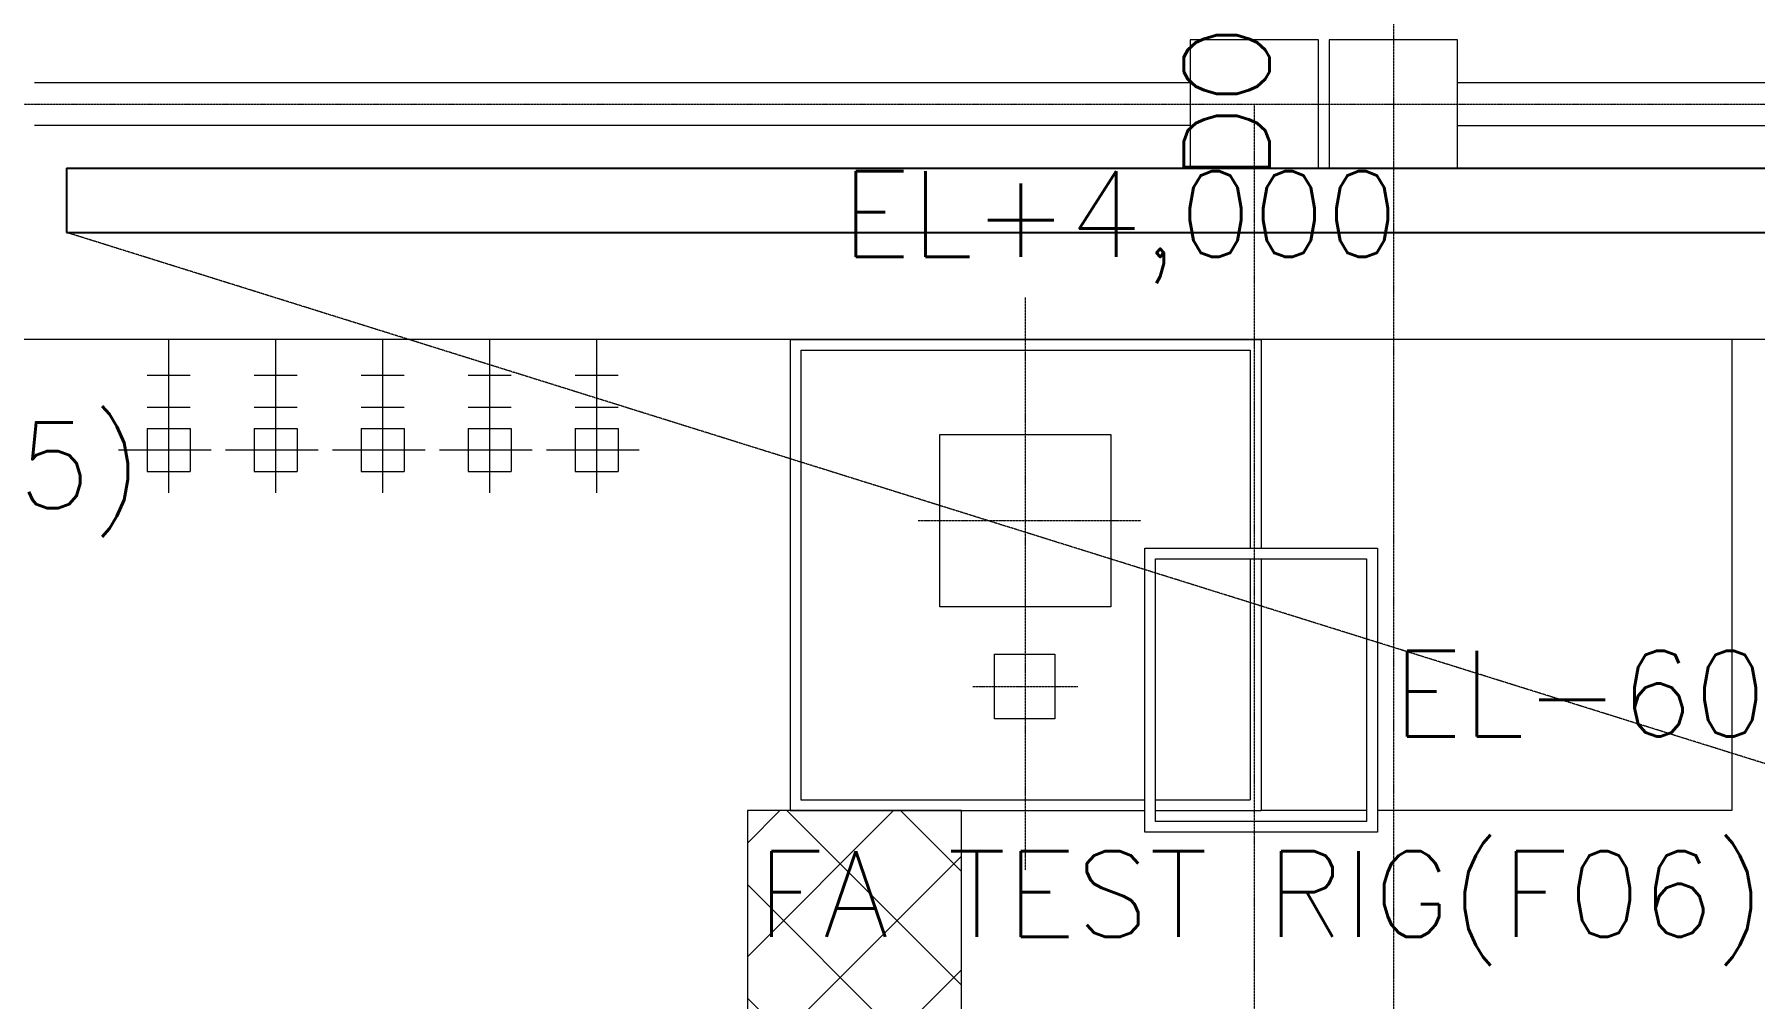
# Model space of a CAD drawing. Extents: x -59767 to 1106559, y -1290 to 1129522.
# Drawn here: x 55858 to 63896, y 262267 to 266770 of the extents above; entities that cross this region are included whole.
import ezdxf

# ---------------------------------------------------------------- set-up
doc = ezdxf.new("R2010")
doc.units = 0
doc.linetypes.add('CENTER', pattern=[2, 1.25, -0.25, 0.25, -0.25])
for name, color, linetype, lineweight in [('CENTER', 1, 'CENTER', 9), ('COLUMN', 2, 'CONTINUOUS', 9), ('TEXT', 3, 'CONTINUOUS', 9), ('TRENCH', 9, 'CONTINUOUS', 9), ('WALL', 7, 'CONTINUOUS', 9), ('WALL_200', 3, 'CONTINUOUS', 9), ('중간선', 5, 'CONTINUOUS', 9), ('중심선', 1, 'CENTER', 9)]:
    doc.layers.add(name, color=color, linetype=linetype, lineweight=lineweight)
doc.layers.add('CY', color=4, linetype='CONTINUOUS')
doc.styles.get("Standard").update_dxf_attribs({"font": 'romans.shx', "bigfont": 'whtgtxt.shx'})

# ---------------------------------------------------------------- blocks, each defined once
blk = doc.blocks.new('column600')
at = {"layer": 'COLUMN', "linetype": 'Continuous'}
blk.add_lwpolyline([(-300, -300), (300, -300), (300, 300), (-300, 300)], close=True, dxfattribs=at)
blk = doc.blocks.new('CRANE')
at = {"layer": 'CENTER', "linetype": 'CENTER'}
blk.add_line((109758.2, 563629.1), (56008.2, 580429.1), dxfattribs=at)
at = {"layer": 'CY'}
for p, q in [((56008.2, 580729.1), (109758.2, 580729.1)), ((56008.2, 580729.1), (56008.2, 580429.1)), ((56008.2, 580429.1), (109758.2, 580429.1))]:
    blk.add_line(p, q, dxfattribs=at)

msp = doc.modelspace()

# ---------------------------------------------------------------- hatches: boundary and pattern name
at = {"layer": 'TRENCH'}
h = msp.add_hatch(dxfattribs=at)
h.set_pattern_fill('ANSI37', color=256, scale=3000)
h.set_pattern_definition([(45, (124853.57, 245394.85), (-265.165, 265.165), []), (135, (124853.57, 245394.85), (-265.165, -265.165), [])])
h.paths.add_polyline_path([(59189.7, 263144.9), (59189.7, 248344.9), (60189.7, 248344.9), (60189.7, 263144.9)])

# ---------------------------------------------------------------- linework, layer by layer
msp.add_lwpolyline([(60189.7, 263144.9), (59189.7, 263144.9), (59189.7, 248344.9), (60189.7, 248344.9)], close=True, dxfattribs=at)
at = {"layer": 'WALL', "color": 0, "lineweight": 9}
for p, q in [((63183.2, 266544.9), (63732.7, 266544.9)), ((63732.7, 266544.9), (67908.2, 266544.9)), ((63183.2, 266344.9), (67908.2, 266344.9)), ((64883.3, 265344.9), (51852.2, 265344.9))]:
    msp.add_line(p, q, dxfattribs=at)
at = {"layer": 'WALL'}
for p, q in [((63789.7, 265344.9), (63789.7, 263144.9)), ((63789.7, 263144.9), (62133.3, 263144.9))]:
    msp.add_line(p, q, dxfattribs=at)
at = {"layer": 'WALL_200', "ltscale": 0.5}
for p, q in [((55858.2, 266544.9), (61258.2, 266544.9)), ((62508.2, 266544.9), (67908.2, 266544.9)), ((61258.2, 266344.9), (55858.2, 266344.9)), ((62508.2, 266344.9), (67908.2, 266344.9))]:
    msp.add_line(p, q, dxfattribs=at)
at = {"layer": '중간선', "lineweight": 9}
for p, q in [((56485.4, 265344.9), (56485.4, 264629.2)), ((56985.4, 265344.9), (56985.4, 264629.2)), ((57485.4, 265344.9), (57485.4, 264629.2)), ((57985.4, 265344.9), (57985.4, 264629.2)), ((58485.4, 265344.9), (58485.4, 264629.2)), ((59389.7, 265344.9), (61589.7, 265344.9)), ((59389.7, 265344.9), (59389.7, 263144.9)), ((61589.7, 265344.9), (61589.7, 264370.1)), ((59439.7, 265294.9), (61539.7, 265294.9)), ((59439.7, 265294.9), (59439.7, 263194.9)), ((61539.7, 265294.9), (61539.7, 264370.1)), ((56385.4, 265179.2), (56585.4, 265179.2)), ((56885.4, 265179.2), (57085.4, 265179.2)), ((57385.4, 265179.2), (57585.4, 265179.2)), ((57885.4, 265179.2), (58085.4, 265179.2)), ((58385.4, 265179.2), (58585.4, 265179.2)), ((56385.4, 265029.2), (56585.4, 265029.2)), ((56885.4, 265029.2), (57085.4, 265029.2)), ((57385.4, 265029.2), (57585.4, 265029.2)), ((57885.4, 265029.2), (58085.4, 265029.2)), ((58385.4, 265029.2), (58585.4, 265029.2)), ((56385.4, 264929.2), (56385.4, 264729.2)), ((56385.4, 264929.2), (56585.4, 264929.2)), ((56585.4, 264929.2), (56585.4, 264729.2)), ((56885.4, 264929.2), (56885.4, 264729.2)), ((56885.4, 264929.2), (57085.4, 264929.2)), ((57085.4, 264929.2), (57085.4, 264729.2)), ((57385.4, 264929.2), (57385.4, 264729.2)), ((57385.4, 264929.2), (57585.4, 264929.2)), ((57585.4, 264929.2), (57585.4, 264729.2)), ((57885.4, 264929.2), (57885.4, 264729.2)), ((57885.4, 264929.2), (58085.4, 264929.2)), ((58085.4, 264929.2), (58085.4, 264729.2)), ((58385.4, 264929.2), (58385.4, 264729.2)), ((58385.4, 264929.2), (58585.4, 264929.2)), ((58585.4, 264929.2), (58585.4, 264729.2)), ((60089, 264902), (60887.5, 264902)), ((60089, 264096.8), (60089, 264902)), ((60887.5, 264902), (60887.5, 264096.8)), ((56250.6, 264829.2), (56684.5, 264829.2)), ((56750.6, 264829.2), (57184.5, 264829.2)), ((57250.6, 264829.2), (57684.5, 264829.2)), ((57750.6, 264829.2), (58184.5, 264829.2)), ((58250.6, 264829.2), (58684.5, 264829.2)), ((56385.4, 264729.2), (56585.4, 264729.2)), ((56885.4, 264729.2), (57085.4, 264729.2)), ((57385.4, 264729.2), (57585.4, 264729.2)), ((57885.4, 264729.2), (58085.4, 264729.2)), ((58385.4, 264729.2), (58585.4, 264729.2)), ((61046.1, 264370.1), (62133.3, 264370.1)), ((61046.1, 263043.7), (61046.1, 264370.1)), ((62133.3, 264370.1), (62133.3, 263043.7)), ((61096.1, 264320.1), (62083.3, 264320.1)), ((61096.1, 263093.7), (61096.1, 264320.1)), ((61539.7, 264320.1), (61539.7, 263194.9)), ((61589.7, 264320.1), (61589.7, 263144.9)), ((62083.3, 264320.1), (62083.3, 263093.7)), ((60887.5, 264096.8), (60089, 264096.8)), ((60344, 263875.3), (60625.8, 263875.3)), ((60344, 263573.3), (60344, 263875.3)), ((60625.8, 263875.3), (60625.8, 263573.3)), ((60625.8, 263573.3), (60344, 263573.3)), ((59439.7, 263194.9), (61046.1, 263194.9)), ((61096.1, 263194.9), (61539.7, 263194.9)), ((59389.7, 263144.9), (61046.1, 263144.9)), ((61096.1, 263144.9), (61589.7, 263144.9)), ((62083.3, 263093.7), (61096.1, 263093.7)), ((62083.3, 263144.9), (61589.7, 263144.9)), ((62133.3, 263043.7), (61046.1, 263043.7))]:
    msp.add_line(p, q, dxfattribs=at)
at = {"layer": '중심선'}
for p, q in [((62208.2, 303942.2), (62208.2, 240444.9)), ((28557.7, 266444.9), (154858.2, 266444.9)), ((61558.2, 266444.9), (61558.2, 240444.9)), ((60488.3, 265541.3), (60488.3, 262865.9)), ((59988.3, 264499.4), (61028.5, 264499.4)), ((60243.3, 263724.3), (60733.2, 263724.3))]:
    msp.add_line(p, q, dxfattribs=at)

# ---------------------------------------------------------------- block references
at = {"layer": 'COLUMN', "linetype": 'Continuous'}
for p in [(61558.2, 266444.9), (62208.2, 266444.9)]:
    msp.add_blockref('column600', p, dxfattribs=at)
at = {"layer": '중간선', "color": 2}
msp.add_blockref('CRANE', (0, -314584.2), dxfattribs=at)

# ---------------------------------------------------------------- texts
at = {"layer": 'TEXT', "lineweight": 9}
msp.add_text('DOUBLE SHUTTER', height=400, rotation=90, dxfattribs=at).set_placement((61628.6, 266081))
for s, p in [('EL+4,000', (59627.7, 265730.6)), ('FA STAND(F05)', (52334.9, 264557.5)), ('EL-600', (62204.1, 263491.1)), ('FA TEST RIG(F06)', (59233, 262554.9))]:
    msp.add_text(s, height=400, dxfattribs=at).set_placement(p)

doc.saveas('drawing.dxf')
